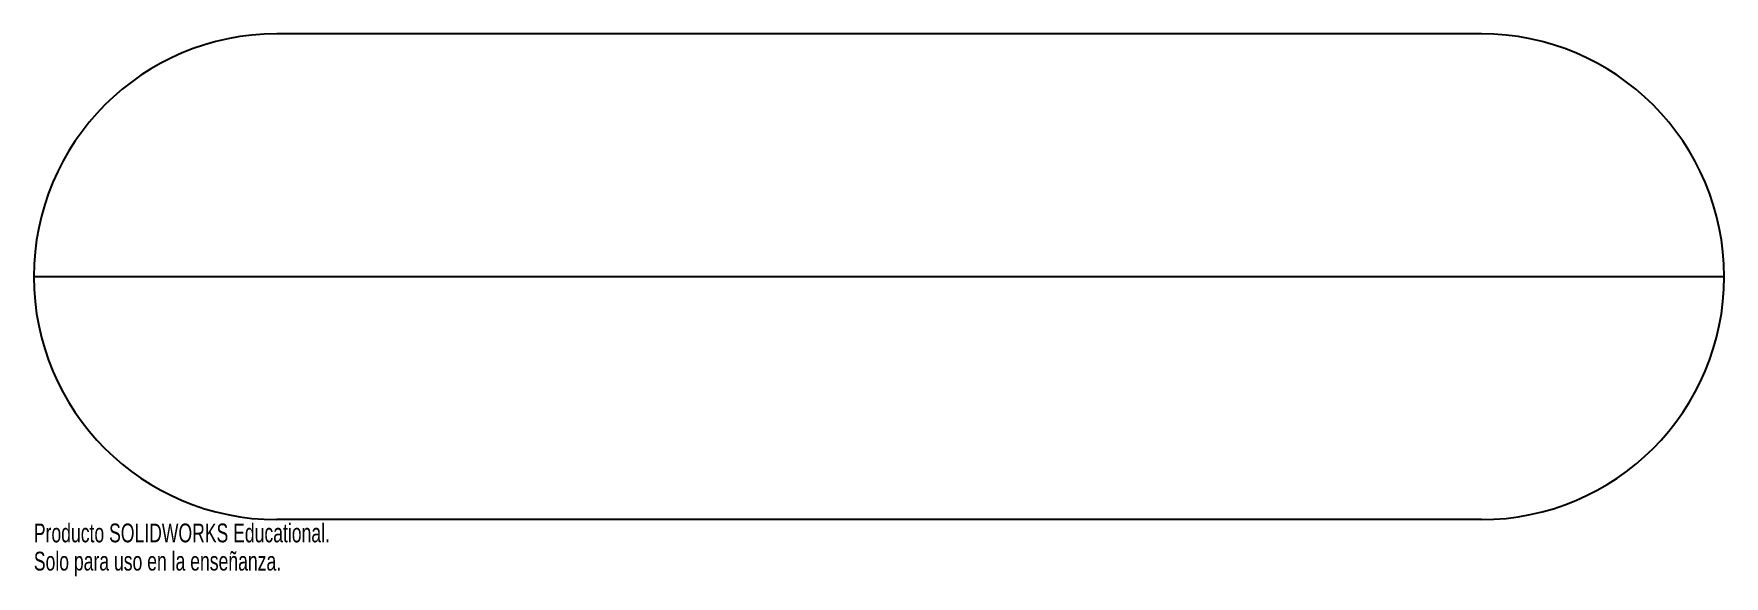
# Paper-space layout '_Superior' of a CAD drawing. Header units: millimetres. Extents: x -21.9 to 21.6, y -14 to 0.
import ezdxf

# ---------------------------------------------------------------- set-up
doc = ezdxf.new("R2010")
doc.units = ezdxf.units.MM
doc.styles.add('SLDTEXTSTYLE0', font='TXT', dxfattribs={"width": 0.7})

psp = doc.layouts.new('_Superior')

# ---------------------------------------------------------------- linework, layer by layer
at = {"color": 7, "linetype": 'Continuous', "lineweight": 25}
for p, q in [((15.385, 0), (-15.615, 0)), ((15.385, -12.5), (-15.615, -12.5))]:
    psp.add_line(p, q, dxfattribs=at)
at = {"color": 8, "linetype": 'Continuous', "lineweight": 25}
psp.add_line((21.635, -6.25), (-21.865, -6.25), dxfattribs=at)
at = {"color": 7, "linetype": 'Continuous', "lineweight": 25}
for centre, start, end in [((-15.615, -6.25), 90, 270), ((15.385, -6.25), 270, 90)]:
    psp.add_arc(centre, 6.25, start, end, dxfattribs=at)

# ---------------------------------------------------------------- texts
at = {"color": 7, "linetype": 'Continuous', "char_height": 0.48336, "attachment_point": 1, "style": 'SLDTEXTSTYLE0'}
for s, insert in [('Producto SOLIDWORKS Educational.', (-21.865, -12.602)), ('Solo para uso en la enseñanza.', (-21.865, -13.327))]:
    psp.add_mtext(s, dxfattribs=dict(at, insert=insert))

doc.saveas('drawing.dxf')
